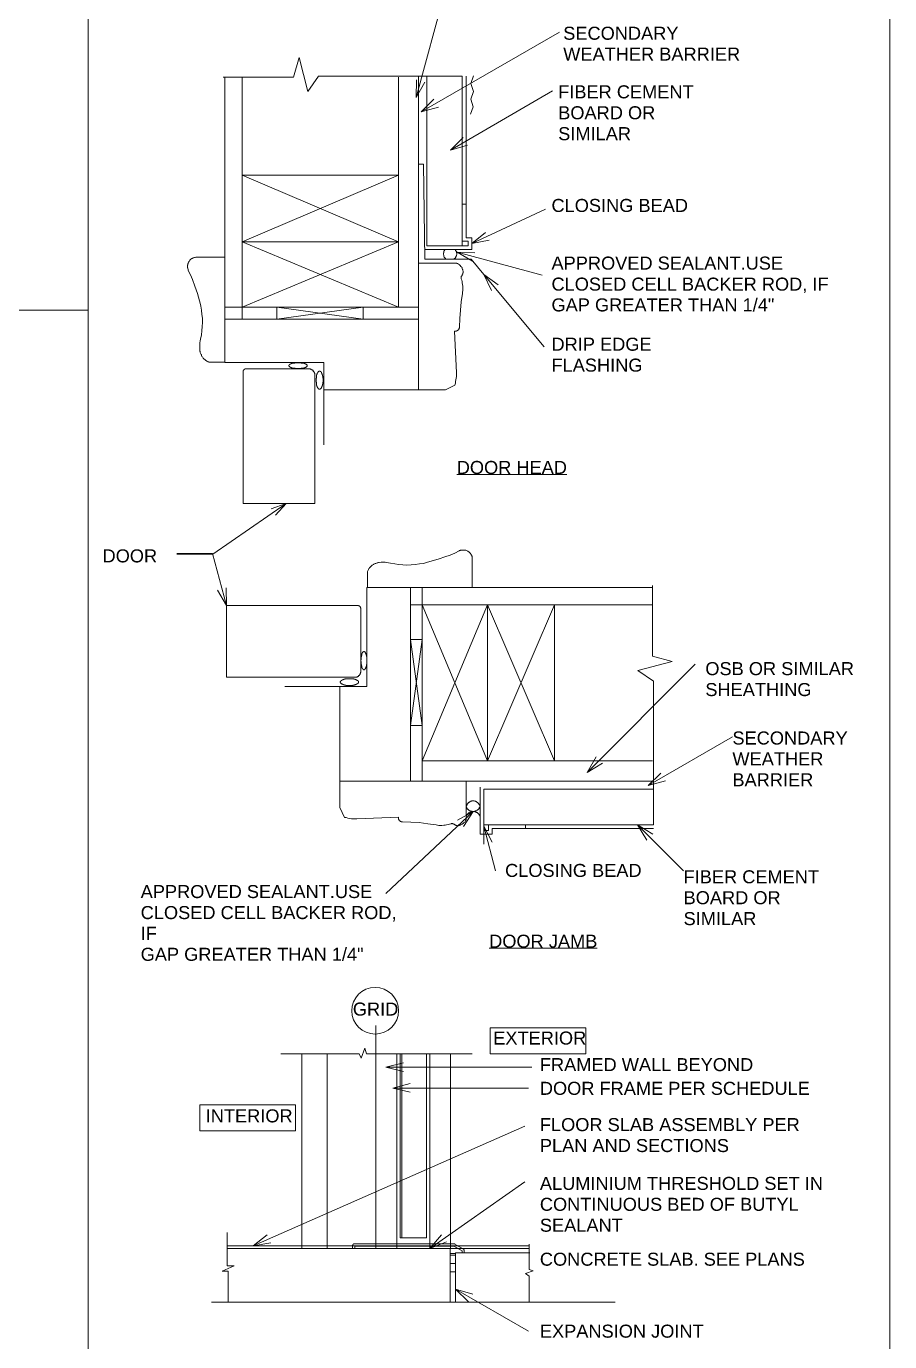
# Model space of a CAD drawing. Header units: inches. Extents: x 0 to 32.7, y -0.1 to 22.9.
# Drawn here: x 27.49 to 32.67, y 5.63 to 13.52 of the extents above; entities that cross this region are included whole.
import ezdxf

# ---------------------------------------------------------------- set-up
doc = ezdxf.new("R2010")
doc.units = ezdxf.units.IN
doc.header["$MEASUREMENT"] = 0
doc.layers.add('PDF_Geometry', color=7, linetype='Continuous', true_color=0x5d5d5d)
doc.layers.add('PDF_Text', color=7, linetype='Continuous')
doc.styles.add('PDF Arial', font='arial.ttf')

msp = doc.modelspace()

# ---------------------------------------------------------------- linework, layer by layer
at = {"layer": 'PDF_Geometry', "color": 7, "lineweight": 18}
msp.add_lwpolyline([(0.1854, 0.1336), (0.1854, 22.8836), (32.6721, 22.8836), (32.6721, 0.1336)], close=True, dxfattribs=at)
at = {"layer": 'PDF_Geometry', "color": 251, "lineweight": 18, "true_color": 0x4b4b4b}
for points in [[(32.5938, 5.2569), (27.8654, 5.2569), (27.8654, 14.5103), (32.4688, 14.5103)], [(0.3521, 11.8203), (27.8654, 11.8203)]]:
    msp.add_lwpolyline(points, dxfattribs=at)
at = {"layer": 'PDF_Geometry', "color": 250, "lineweight": 9, "true_color": 0x333333}
for points in [[(30.0054, 13.7386), (29.8321, 13.0953), (29.8338, 13.2019)], [(29.8321, 13.0953), (29.8838, 13.1886)], [(30.6504, 13.1353), (30.0371, 12.7803), (30.1138, 12.8553)], [(30.0371, 12.7803), (30.1404, 12.8103)], [(30.6088, 12.4269), (30.1654, 12.2203), (30.2488, 12.2869)], [(30.1654, 12.2203), (30.2704, 12.2403)], [(30.5888, 12.0303), (30.0771, 12.1686), (30.1838, 12.1653)], [(30.0771, 12.1686), (30.1704, 12.1153)], [(30.6004, 11.6003), (30.2371, 12.0353), (30.3238, 11.9719)], [(30.2371, 12.0353), (30.2838, 11.9386)], [(28.3971, 10.3603), (28.6104, 10.3603), (28.6938, 10.0486), (28.6404, 10.1419)], [(28.6938, 10.0486), (28.6921, 10.1553)], [(31.5054, 9.6969), (30.8571, 9.0486), (30.9121, 9.1419)], [(30.8571, 9.0486), (30.9488, 9.1036)], [(30.3088, 8.4569), (30.2371, 8.7253), (30.2888, 8.6303)], [(30.2371, 8.7253), (30.2388, 8.6169)], [(30.5254, 7.2803), (29.6504, 7.2803), (29.7554, 7.3069)], [(29.6504, 7.2803), (29.7554, 7.2553)], [(30.5054, 7.1553), (29.6921, 7.1553), (29.7971, 7.1819)], [(29.6921, 7.1553), (29.7971, 7.1303)], [(30.4838, 6.9269), (28.8538, 6.2086), (28.9388, 6.2753)], [(30.4838, 6.5936), (29.9138, 6.1936), (29.9838, 6.2753)], [(28.8538, 6.2086), (28.9604, 6.2269)], [(29.9138, 6.1936), (30.0138, 6.2319)], [(30.5054, 5.6969), (30.0688, 5.9486), (30.1721, 5.9186)], [(30.0688, 5.9486), (30.1454, 5.8736)]]:
    msp.add_lwpolyline(points, dxfattribs=at)
at = {"layer": 'PDF_Geometry', "color": 7, "lineweight": 18}
for points in [[(30.6921, 13.4886), (29.8621, 13.0103), (29.9388, 13.0853)], [(29.8621, 13.0103), (29.9654, 13.0386)], [(28.3971, 10.3569), (28.6121, 10.3569), (29.0521, 10.6619), (28.9888, 10.5903)], [(29.0521, 10.6619), (28.9621, 10.6286)], [(31.7288, 9.2619), (31.2238, 8.9703), (31.3004, 9.0436)], [(31.2238, 8.9703), (31.3271, 8.9986)], [(29.6504, 8.3219), (30.1738, 8.8136), (30.1154, 8.7236)], [(30.1738, 8.8136), (30.0804, 8.7619)], [(31.4354, 8.4569), (31.1604, 8.7336), (31.2521, 8.6786)], [(31.1604, 8.7336), (31.2154, 8.6419)]]:
    msp.add_lwpolyline(points, dxfattribs=at)
at = {"layer": 'PDF_Geometry', "color": 250, "lineweight": 18, "true_color": 0x383838}
for points in [[(28.6738, 13.2186), (29.0971, 13.2186), (29.1304, 13.3353), (29.1821, 13.1319), (29.2471, 13.2236), (30.1088, 13.2236), (30.1088, 12.2069), (29.8954, 12.2069), (29.8954, 13.2236)], [(28.6854, 13.2186), (28.6854, 11.5069), (29.2788, 11.5069), (29.2788, 11.0136)], [(28.7888, 13.2186), (28.7888, 11.7669)], [(29.7254, 13.2186), (29.7254, 11.8386), (28.7888, 12.2303), (29.7254, 12.2303), (28.7888, 11.8386)], [(29.8471, 13.2236), (29.8471, 11.5519), (29.8471, 11.3436)], [(29.8954, 12.2069), (30.1438, 12.2069), (30.1438, 12.2336), (30.1088, 12.2336), (30.1088, 12.4569), (30.1321, 12.4569), (30.1321, 13.2236)], [(30.1588, 12.9953), (30.1738, 13.0403), (30.1604, 13.0869), (30.1754, 13.1319), (30.1604, 13.1803), (30.1754, 13.2253)], [(29.7254, 12.2303), (28.7888, 12.6303), (29.7254, 12.6303), (28.7888, 12.2303)], [(29.8471, 12.6953), (29.8771, 12.6953), (29.8838, 12.1269), (30.1621, 12.1269), (30.2371, 12.0353)], [(29.8821, 12.1836), (30.1654, 12.1836), (30.1654, 12.2553), (30.1321, 12.2553), (30.1321, 12.4569)], [(30.0054, 12.1836), (30.0038, 12.1819), (30.0021, 12.1803), (30.0021, 12.1786), (30.0004, 12.1769), (29.9988, 12.1753), (29.9988, 12.1736), (29.9988, 12.1719), (29.9971, 12.1703), (29.9971, 12.1669), (29.9971, 12.1653), (29.9954, 12.1636), (29.9954, 12.1619), (29.9954, 12.1586), (29.9954, 12.1569), (29.9954, 12.1553), (29.9954, 12.1536), (29.9971, 12.1503), (29.9971, 12.1486), (29.9971, 12.1469), (29.9988, 12.1453), (29.9988, 12.1436), (29.9988, 12.1419), (30.0004, 12.1386), (30.0021, 12.1369), (30.0021, 12.1353), (30.0038, 12.1336), (30.0054, 12.1319), (30.0071, 12.1303), (30.0088, 12.1303), (30.0088, 12.1286), (30.0104, 12.1269)], [(30.0604, 12.1269), (30.0604, 12.1286), (30.0621, 12.1303), (30.0638, 12.1303), (30.0654, 12.1319), (30.0671, 12.1336), (30.0688, 12.1353), (30.0688, 12.1369), (30.0704, 12.1386), (30.0704, 12.1419), (30.0721, 12.1436), (30.0721, 12.1453), (30.0738, 12.1469), (30.0738, 12.1486), (30.0738, 12.1503), (30.0754, 12.1536), (30.0754, 12.1553), (30.0754, 12.1569), (30.0754, 12.1586), (30.0754, 12.1619), (30.0754, 12.1636), (30.0738, 12.1653), (30.0738, 12.1669), (30.0738, 12.1686), (30.0738, 12.1719), (30.0721, 12.1736), (30.0721, 12.1753), (30.0704, 12.1769), (30.0688, 12.1786), (30.0688, 12.1803), (30.0671, 12.1819), (30.0654, 12.1836)], [(28.6854, 12.1386), (28.5154, 12.1386), (28.5121, 12.1386), (28.5104, 12.1386), (28.5071, 12.1369), (28.5038, 12.1369), (28.5021, 12.1369), (28.4988, 12.1353), (28.4954, 12.1353), (28.4938, 12.1336), (28.4904, 12.1319), (28.4888, 12.1303), (28.4854, 12.1303), (28.4838, 12.1286), (28.4804, 12.1269), (28.4788, 12.1236), (28.4771, 12.1219), (28.4754, 12.1203), (28.4738, 12.1186), (28.4721, 12.1153), (28.4704, 12.1136), (28.4688, 12.1103), (28.4671, 12.1086), (28.4654, 12.1053), (28.4638, 12.1036), (28.4638, 12.1003), (28.4621, 12.0986), (28.4621, 12.0953), (28.4621, 12.0919), (28.4604, 12.0903), (28.4604, 12.0869), (28.4604, 12.0836), (28.4604, 12.0803), (28.4604, 12.0786), (28.4604, 12.0753), (28.4621, 12.0719), (28.4621, 12.0703), (28.4638, 12.0669), (28.4638, 12.0636), (28.4654, 12.0619), (28.4654, 12.0586), (28.4788, 12.0319), (28.4904, 12.0053), (28.5054, 11.9636), (28.5204, 11.9203), (28.5321, 11.8769), (28.5354, 11.8703), (28.5404, 11.8453), (28.5454, 11.8203), (28.5471, 11.7953), (28.5504, 11.7719), (28.5504, 11.7469), (28.5488, 11.7219), (28.5471, 11.6969), (28.5438, 11.6719), (28.5388, 11.6469), (28.5371, 11.6369), (28.5354, 11.6253), (28.5354, 11.6136), (28.5354, 11.6019), (28.5354, 11.5919), (28.5354, 11.5803), (28.5354, 11.5753), (28.5371, 11.5719), (28.5371, 11.5669), (28.5388, 11.5636), (28.5404, 11.5586), (28.5421, 11.5553), (28.5438, 11.5519), (28.5454, 11.5469), (28.5471, 11.5436), (28.5504, 11.5403), (28.5521, 11.5369), (28.5554, 11.5336), (28.5571, 11.5303), (28.5604, 11.5269), (28.5638, 11.5253), (28.5671, 11.5219), (28.5704, 11.5186), (28.5738, 11.5169), (28.5771, 11.5153), (28.5821, 11.5119), (28.5854, 11.5103), (28.5888, 11.5086), (28.6854, 11.5086)], [(29.8471, 12.1019), (30.0738, 12.1019), (30.0754, 12.1019), (30.0754, 12.1003), (30.0771, 12.1003), (30.0788, 12.1003), (30.0804, 12.1003), (30.0821, 12.1003), (30.0821, 12.0986), (30.0838, 12.0986), (30.0871, 12.0969), (30.0888, 12.0936), (30.0921, 12.0919), (30.0938, 12.0903), (30.0971, 12.0869), (30.0988, 12.0853), (30.1004, 12.0819), (30.1038, 12.0803), (30.1054, 12.0769), (30.1071, 12.0736), (30.1088, 12.0703), (30.1088, 12.0686), (30.1104, 12.0653), (30.1121, 12.0619), (30.1121, 12.0603), (30.1121, 12.0586), (30.1138, 12.0553), (30.1138, 12.0536), (30.1138, 12.0519), (30.1138, 12.0503), (30.1138, 12.0486), (30.1138, 12.0469), (30.1138, 12.0453), (30.1121, 12.0436), (30.1121, 12.0403), (30.1121, 12.0386), (30.1104, 12.0369), (30.1104, 12.0353), (30.1088, 12.0336), (30.1088, 12.0319), (30.1071, 12.0303), (30.1071, 12.0286), (30.1054, 12.0269), (30.1038, 12.0253), (30.1038, 12.0236), (30.1021, 12.0219), (30.1021, 12.0203), (30.1021, 12.0186), (30.1021, 12.0169), (30.1021, 12.0153), (30.1021, 12.0136), (30.1021, 12.0119), (30.1021, 12.0103), (30.1021, 12.0086), (30.1054, 12.0003), (30.1071, 11.9919), (30.1088, 11.9836), (30.1104, 11.9736), (30.1121, 11.9653), (30.1121, 11.9569), (30.1121, 11.9469), (30.1121, 11.9386), (30.1104, 11.9286), (30.1104, 11.9203), (30.1021, 11.8703), (30.0971, 11.8203), (30.0938, 11.7703), (30.0921, 11.7186), (30.0921, 11.7169), (30.0921, 11.7153), (30.0904, 11.7136), (30.0904, 11.7119), (30.0904, 11.7103), (30.0888, 11.7086), (30.0888, 11.7069), (30.0871, 11.7053), (30.0871, 11.7036), (30.0854, 11.7036), (30.0854, 11.7019), (30.0838, 11.7019), (30.0838, 11.7003), (30.0821, 11.7003), (30.0804, 11.6986), (30.0788, 11.6986), (30.0771, 11.6969), (30.0754, 11.6969), (30.0738, 11.6969), (30.0738, 11.6953), (30.0721, 11.6953), (30.0704, 11.6953), (30.0688, 11.6953), (30.0671, 11.6953), (30.0654, 11.6953), (30.0638, 11.6953), (30.0621, 11.6953), (30.0738, 11.4453), (30.0738, 11.4336), (30.0738, 11.4236), (30.0721, 11.4136), (30.0704, 11.4019), (30.0688, 11.3919), (30.0671, 11.3819), (30.0638, 11.3703), (30.0071, 11.3436), (29.2788, 11.3436)], [(28.6854, 11.8386), (29.8471, 11.8386)], [(28.6854, 11.7669), (29.8471, 11.7669)], [(30.1688, 10.1569), (30.1688, 10.3269), (30.1688, 10.3303), (30.1688, 10.3319), (30.1688, 10.3353), (30.1688, 10.3386), (30.1671, 10.3403), (30.1671, 10.3436), (30.1654, 10.3453), (30.1654, 10.3486), (30.1638, 10.3503), (30.1621, 10.3536), (30.1621, 10.3553), (30.1604, 10.3569), (30.1588, 10.3603), (30.1571, 10.3619), (30.1554, 10.3636), (30.1521, 10.3669), (30.1504, 10.3686), (30.1488, 10.3703), (30.1471, 10.3719), (30.1438, 10.3736), (30.1421, 10.3753), (30.1388, 10.3769), (30.1371, 10.3769), (30.1338, 10.3786), (30.1304, 10.3803), (30.1288, 10.3803), (30.1254, 10.3803), (30.1238, 10.3819), (30.1204, 10.3819), (30.1171, 10.3819), (30.1138, 10.3819), (30.1121, 10.3819), (30.1088, 10.3819), (30.1054, 10.3819), (30.1038, 10.3819), (30.1004, 10.3803), (30.0971, 10.3803), (30.0954, 10.3786), (30.0921, 10.3786), (30.0904, 10.3769), (30.0638, 10.3636), (30.0354, 10.3519), (30.0038, 10.3403), (29.9704, 10.3286), (29.9354, 10.3186), (29.9004, 10.3086), (29.8754, 10.3019), (29.8521, 10.2986), (29.8271, 10.2953), (29.8021, 10.2936), (29.7771, 10.2919), (29.7521, 10.2936), (29.7271, 10.2953), (29.7038, 10.2986), (29.6788, 10.3036), (29.6671, 10.3053), (29.6554, 10.3069), (29.6454, 10.3086), (29.6338, 10.3086), (29.6221, 10.3086), (29.6104, 10.3069), (29.6071, 10.3069), (29.6021, 10.3053), (29.5988, 10.3053), (29.5938, 10.3036), (29.5904, 10.3019), (29.5871, 10.3019), (29.5821, 10.2986), (29.5788, 10.2969), (29.5754, 10.2953), (29.5721, 10.2936), (29.5688, 10.2903), (29.5654, 10.2886), (29.5621, 10.2853), (29.5588, 10.2819), (29.5554, 10.2786), (29.5521, 10.2753), (29.5504, 10.2719), (29.5471, 10.2686), (29.5454, 10.2653), (29.5438, 10.2619), (29.5421, 10.2569), (29.5404, 10.2536), (29.5404, 10.1569)], [(31.2504, 10.1569), (29.5371, 10.1569), (29.5371, 9.5636), (29.0454, 9.5636)], [(29.7988, 10.1569), (29.7988, 8.9953)], [(29.8688, 10.1569), (29.8688, 8.9953)], [(31.2504, 10.1686), (31.2504, 9.7453), (31.3671, 9.7136), (31.1621, 9.6603), (31.2554, 9.5953), (31.2554, 8.7336), (30.2371, 8.7336), (30.2371, 8.9469), (31.2554, 8.9469)], [(31.2504, 10.0536), (29.7988, 10.0536)], [(31.2504, 9.1169), (29.8688, 9.1169), (30.2604, 10.0536), (30.2604, 9.1169), (29.8688, 10.0536)], [(30.2604, 9.1169), (30.6621, 10.0536), (30.6621, 9.1169), (30.2604, 10.0536)], [(30.1321, 8.9953), (30.1321, 8.7686), (30.1321, 8.7669), (30.1321, 8.7653), (30.1321, 8.7636), (30.1304, 8.7636), (30.1304, 8.7619), (30.1304, 8.7603), (30.1288, 8.7586), (30.1271, 8.7569), (30.1254, 8.7536), (30.1238, 8.7503), (30.1204, 8.7486), (30.1188, 8.7469), (30.1154, 8.7436), (30.1138, 8.7419), (30.1104, 8.7403), (30.1071, 8.7386), (30.1054, 8.7369), (30.1021, 8.7353), (30.0988, 8.7336), (30.0954, 8.7319), (30.0921, 8.7303), (30.0904, 8.7303), (30.0888, 8.7303), (30.0871, 8.7303), (30.0854, 8.7303), (30.0838, 8.7286), (30.0821, 8.7286), (30.0788, 8.7286), (30.0771, 8.7303), (30.0754, 8.7303), (30.0738, 8.7303), (30.0721, 8.7303), (30.0704, 8.7319), (30.0688, 8.7319), (30.0671, 8.7319), (30.0654, 8.7336), (30.0638, 8.7336), (30.0621, 8.7353), (30.0604, 8.7369), (30.0588, 8.7369), (30.0571, 8.7386), (30.0554, 8.7386), (30.0554, 8.7403), (30.0538, 8.7403), (30.0521, 8.7403), (30.0504, 8.7419), (30.0488, 8.7419), (30.0471, 8.7419), (30.0454, 8.7419), (30.0438, 8.7419), (30.0421, 8.7403), (30.0404, 8.7403), (30.0321, 8.7369), (30.0238, 8.7353), (30.0138, 8.7336), (30.0054, 8.7319), (29.9971, 8.7319), (29.9871, 8.7303), (29.9788, 8.7303), (29.9688, 8.7303), (29.9604, 8.7319), (29.9521, 8.7336), (29.9021, 8.7403), (29.8504, 8.7469), (29.8004, 8.7503), (29.7504, 8.7519), (29.7488, 8.7519), (29.7471, 8.7519), (29.7454, 8.7519), (29.7438, 8.7519), (29.7421, 8.7519), (29.7421, 8.7536), (29.7404, 8.7536), (29.7388, 8.7536), (29.7371, 8.7553), (29.7354, 8.7553), (29.7354, 8.7569), (29.7338, 8.7569), (29.7338, 8.7586), (29.7321, 8.7586), (29.7321, 8.7603), (29.7304, 8.7603), (29.7304, 8.7619), (29.7288, 8.7636), (29.7288, 8.7653), (29.7271, 8.7669), (29.7271, 8.7686), (29.7271, 8.7703), (29.7271, 8.7719), (29.7271, 8.7736), (29.7254, 8.7753), (29.7271, 8.7769), (29.7271, 8.7786), (29.7271, 8.7803), (29.4754, 8.7703), (29.4654, 8.7703), (29.4538, 8.7703), (29.4438, 8.7703), (29.4338, 8.7719), (29.4221, 8.7736), (29.4121, 8.7769), (29.4021, 8.7786), (29.3738, 8.8369), (29.3738, 9.5636)], [(31.2554, 8.9953), (29.5821, 8.9953), (29.3738, 8.9953)], [(30.2154, 8.9603), (30.2154, 8.6769), (30.2871, 8.6769), (30.2871, 8.7119), (30.4888, 8.7119)], [(30.2371, 8.9469), (30.2371, 8.7003), (30.2654, 8.7003), (30.2654, 8.7336), (30.4888, 8.7336), (30.4888, 8.7119), (31.2554, 8.7119)], [(30.2154, 8.7853), (30.2138, 8.7869), (30.2138, 8.7903), (30.2121, 8.7919), (30.2104, 8.7936), (30.2104, 8.7953), (30.2088, 8.7969), (30.2071, 8.7986), (30.2054, 8.8003), (30.2038, 8.8019), (30.2021, 8.8036), (30.2004, 8.8053), (30.1988, 8.8069), (30.1971, 8.8069), (30.1938, 8.8086), (30.1921, 8.8103), (30.1904, 8.8103), (30.1888, 8.8119), (30.1854, 8.8119), (30.1838, 8.8136), (30.1821, 8.8136), (30.1788, 8.8136), (30.1771, 8.8136), (30.1754, 8.8136), (30.1721, 8.8136), (30.1704, 8.8136), (30.1688, 8.8136), (30.1654, 8.8136), (30.1638, 8.8136), (30.1621, 8.8119), (30.1588, 8.8119), (30.1571, 8.8103), (30.1554, 8.8103), (30.1521, 8.8086), (30.1504, 8.8086), (30.1488, 8.8069), (30.1471, 8.8053), (30.1454, 8.8036), (30.1438, 8.8019), (30.1421, 8.8003), (30.1404, 8.7986), (30.1388, 8.7969), (30.1371, 8.7953), (30.1371, 8.7936), (30.1354, 8.7919), (30.1338, 8.7903), (30.1338, 8.7869), (30.1321, 8.7853)], [(29.0204, 7.3603), (29.4904, 7.3603), (29.5021, 7.3336), (29.5238, 7.3953), (29.5338, 7.3603), (30.1688, 7.3603)], [(29.1471, 6.1936), (29.1471, 7.3603)], [(29.2988, 6.1936), (29.2988, 7.3603)], [(29.7171, 6.1936), (29.7171, 7.3603)], [(29.8938, 7.3603), (29.8938, 6.2569), (29.7354, 6.2569), (29.7354, 7.3603)], [(29.7471, 6.2569), (29.7471, 7.3603)], [(29.9138, 6.1936), (29.9138, 7.3603)], [(30.0388, 6.1936), (30.0388, 7.3603)], [(28.6988, 6.2886), (28.6988, 6.0886), (28.7404, 6.0886), (28.6688, 6.0569), (28.7038, 6.0569), (28.7038, 5.8703)], [(30.5104, 6.1936), (28.6988, 6.1936)], [(29.4504, 6.1936), (29.4504, 6.2103), (29.4504, 6.2119), (29.4504, 6.2136), (29.4521, 6.2136), (29.4521, 6.2153), (29.4521, 6.2169), (29.4538, 6.2169), (29.4538, 6.2186), (29.4554, 6.2186), (29.4571, 6.2203), (29.4588, 6.2203), (29.4604, 6.2203), (30.0588, 6.2203), (30.0604, 6.2203), (30.0621, 6.2203), (30.0638, 6.2203), (30.0638, 6.2186), (30.1154, 6.1886), (30.1171, 6.1886), (30.1171, 6.1869), (30.1188, 6.1869), (30.1188, 6.1853), (30.1204, 6.1836), (30.1204, 6.1819), (30.1204, 6.1803), (30.1204, 6.1669)], [(29.4638, 6.1936), (29.4638, 6.2069), (30.0571, 6.2069), (30.1071, 6.1786), (30.1071, 6.1669)], [(30.0354, 6.1936), (30.0354, 5.8703)], [(30.0688, 6.1636), (30.0354, 6.1636)], [(30.0688, 5.8703), (30.0688, 6.1669), (30.5138, 6.1669)], [(30.5104, 6.2186), (30.5104, 6.0669), (30.5338, 6.0586), (30.4871, 6.0436), (30.5104, 6.0269), (30.5104, 5.8703)], [(30.0688, 6.1519), (30.0354, 6.1519)], [(30.0688, 6.1019), (30.0354, 6.1019)], [(30.0688, 6.0519), (30.0354, 6.0519)], [(28.6038, 5.8703), (31.0254, 5.8703)]]:
    msp.add_lwpolyline(points, dxfattribs=at)
for points in [[(29.5138, 11.7669), (29.5138, 11.8386), (28.9971, 11.7669), (28.9971, 11.8386)], [(29.1888, 11.4686), (29.1904, 11.4686), (29.1921, 11.4686), (29.1938, 11.4686), (29.1954, 11.4686), (29.1971, 11.4686), (29.1988, 11.4669), (29.2004, 11.4669), (29.2021, 11.4653), (29.2038, 11.4653), (29.2054, 11.4636), (29.2071, 11.4636), (29.2088, 11.4619), (29.2104, 11.4603), (29.2121, 11.4603), (29.2138, 11.4586), (29.2154, 11.4569), (29.2154, 11.4553), (29.2171, 11.4536), (29.2188, 11.4519), (29.2188, 11.4503), (29.2204, 11.4503), (29.2204, 11.4469), (29.2221, 11.4453), (29.2221, 11.4436), (29.2221, 11.4419), (29.2238, 11.4403), (29.2238, 11.4386), (29.2238, 11.4369), (29.2238, 11.4353), (29.2238, 11.4336), (29.2238, 10.6619), (28.7938, 10.6619), (28.7938, 11.4503), (28.7938, 11.4519), (28.7938, 11.4536), (28.7954, 11.4553), (28.7954, 11.4569), (28.7954, 11.4586), (28.7971, 11.4586), (28.7971, 11.4603), (28.7971, 11.4619), (28.7988, 11.4619), (28.7988, 11.4636), (28.8004, 11.4636), (28.8004, 11.4653), (28.8021, 11.4653), (28.8021, 11.4669), (28.8038, 11.4669), (28.8054, 11.4669), (28.8054, 11.4686), (28.8071, 11.4686), (28.8088, 11.4686), (28.8104, 11.4686), (28.8121, 11.4686)], [(29.0688, 11.4886), (29.0688, 11.4903), (29.0704, 11.4903), (29.0704, 11.4919), (29.0704, 11.4936), (29.0721, 11.4936), (29.0721, 11.4953), (29.0738, 11.4953), (29.0754, 11.4953), (29.0754, 11.4969), (29.0771, 11.4969), (29.0788, 11.4969), (29.0788, 11.4986), (29.0804, 11.4986), (29.0821, 11.4986), (29.0821, 11.5003), (29.0838, 11.5003), (29.0854, 11.5003), (29.0871, 11.5003), (29.0888, 11.5019), (29.0904, 11.5019), (29.0921, 11.5019), (29.0938, 11.5019), (29.0954, 11.5036), (29.0971, 11.5036), (29.0988, 11.5036), (29.1004, 11.5036), (29.1021, 11.5036), (29.1038, 11.5036), (29.1054, 11.5036), (29.1054, 11.5053), (29.1071, 11.5053), (29.1088, 11.5053), (29.1104, 11.5053), (29.1121, 11.5053), (29.1138, 11.5053), (29.1154, 11.5053), (29.1171, 11.5053), (29.1188, 11.5053), (29.1204, 11.5053), (29.1221, 11.5053), (29.1238, 11.5053), (29.1254, 11.5053), (29.1271, 11.5053), (29.1288, 11.5053), (29.1304, 11.5053), (29.1321, 11.5053), (29.1338, 11.5053), (29.1354, 11.5053), (29.1371, 11.5053), (29.1388, 11.5053), (29.1404, 11.5053), (29.1421, 11.5053), (29.1438, 11.5036), (29.1454, 11.5036), (29.1471, 11.5036), (29.1488, 11.5036), (29.1504, 11.5036), (29.1521, 11.5036), (29.1538, 11.5019), (29.1554, 11.5019), (29.1571, 11.5019), (29.1588, 11.5019), (29.1604, 11.5019), (29.1604, 11.5003), (29.1621, 11.5003), (29.1638, 11.5003), (29.1654, 11.5003), (29.1654, 11.4986), (29.1671, 11.4986), (29.1688, 11.4986), (29.1704, 11.4969), (29.1721, 11.4969), (29.1738, 11.4969), (29.1738, 11.4953), (29.1754, 11.4953), (29.1754, 11.4936), (29.1771, 11.4936), (29.1771, 11.4919), (29.1788, 11.4919), (29.1788, 11.4903), (29.1788, 11.4886), (29.1788, 11.4869), (29.1788, 11.4853), (29.1788, 11.4836), (29.1771, 11.4836), (29.1771, 11.4819), (29.1754, 11.4819), (29.1754, 11.4803), (29.1738, 11.4803), (29.1721, 11.4786), (29.1704, 11.4786), (29.1688, 11.4769), (29.1671, 11.4769), (29.1654, 11.4769), (29.1654, 11.4753), (29.1638, 11.4753), (29.1621, 11.4753), (29.1604, 11.4753), (29.1588, 11.4736), (29.1571, 11.4736), (29.1554, 11.4736), (29.1538, 11.4736), (29.1521, 11.4719), (29.1504, 11.4719), (29.1488, 11.4719), (29.1471, 11.4719), (29.1454, 11.4719), (29.1438, 11.4719), (29.1421, 11.4719), (29.1421, 11.4703), (29.1404, 11.4703), (29.1388, 11.4703), (29.1371, 11.4703), (29.1354, 11.4703), (29.1338, 11.4703), (29.1321, 11.4703), (29.1304, 11.4703), (29.1288, 11.4703), (29.1271, 11.4703), (29.1254, 11.4703), (29.1238, 11.4703), (29.1221, 11.4703), (29.1204, 11.4703), (29.1188, 11.4703), (29.1171, 11.4703), (29.1154, 11.4703), (29.1138, 11.4703), (29.1121, 11.4703), (29.1104, 11.4703), (29.1088, 11.4703), (29.1071, 11.4703), (29.1054, 11.4719), (29.1038, 11.4719), (29.1021, 11.4719), (29.1004, 11.4719), (29.0988, 11.4719), (29.0971, 11.4719), (29.0954, 11.4719), (29.0938, 11.4736), (29.0921, 11.4736), (29.0904, 11.4736), (29.0888, 11.4736), (29.0888, 11.4753), (29.0871, 11.4753), (29.0854, 11.4753), (29.0838, 11.4753), (29.0821, 11.4769), (29.0804, 11.4769), (29.0788, 11.4769), (29.0788, 11.4786), (29.0771, 11.4786), (29.0754, 11.4786), (29.0754, 11.4803), (29.0738, 11.4803), (29.0721, 11.4819), (29.0704, 11.4819), (29.0704, 11.4836), (29.0704, 11.4853), (29.0688, 11.4853), (29.0688, 11.4869)], [(29.2521, 11.3469), (29.2504, 11.3469), (29.2488, 11.3469), (29.2488, 11.3486), (29.2471, 11.3486), (29.2454, 11.3503), (29.2438, 11.3519), (29.2438, 11.3536), (29.2421, 11.3536), (29.2421, 11.3553), (29.2404, 11.3569), (29.2404, 11.3586), (29.2388, 11.3603), (29.2388, 11.3619), (29.2388, 11.3636), (29.2371, 11.3636), (29.2371, 11.3653), (29.2371, 11.3669), (29.2371, 11.3686), (29.2354, 11.3686), (29.2354, 11.3703), (29.2354, 11.3719), (29.2354, 11.3736), (29.2354, 11.3753), (29.2354, 11.3769), (29.2338, 11.3769), (29.2338, 11.3786), (29.2338, 11.3803), (29.2338, 11.3819), (29.2338, 11.3836), (29.2338, 11.3853), (29.2338, 11.3869), (29.2338, 11.3886), (29.2321, 11.3886), (29.2321, 11.3903), (29.2321, 11.3919), (29.2321, 11.3936), (29.2321, 11.3953), (29.2321, 11.3969), (29.2321, 11.3986), (29.2321, 11.4003), (29.2321, 11.4019), (29.2321, 11.4036), (29.2321, 11.4053), (29.2321, 11.4069), (29.2321, 11.4086), (29.2321, 11.4103), (29.2321, 11.4119), (29.2338, 11.4136), (29.2338, 11.4153), (29.2338, 11.4169), (29.2338, 11.4186), (29.2338, 11.4203), (29.2338, 11.4219), (29.2338, 11.4236), (29.2338, 11.4253), (29.2354, 11.4253), (29.2354, 11.4269), (29.2354, 11.4286), (29.2354, 11.4303), (29.2354, 11.4319), (29.2371, 11.4336), (29.2371, 11.4353), (29.2371, 11.4369), (29.2388, 11.4386), (29.2388, 11.4403), (29.2388, 11.4419), (29.2404, 11.4436), (29.2404, 11.4453), (29.2421, 11.4453), (29.2421, 11.4469), (29.2421, 11.4486), (29.2438, 11.4486), (29.2438, 11.4503), (29.2454, 11.4503), (29.2454, 11.4519), (29.2471, 11.4519), (29.2471, 11.4536), (29.2488, 11.4536), (29.2488, 11.4553), (29.2504, 11.4553), (29.2521, 11.4553), (29.2538, 11.4553), (29.2554, 11.4553), (29.2571, 11.4553), (29.2571, 11.4536), (29.2588, 11.4536), (29.2588, 11.4519), (29.2604, 11.4519), (29.2604, 11.4503), (29.2621, 11.4503), (29.2621, 11.4486), (29.2638, 11.4486), (29.2638, 11.4469), (29.2638, 11.4453), (29.2654, 11.4453), (29.2654, 11.4436), (29.2671, 11.4419), (29.2671, 11.4403), (29.2671, 11.4386), (29.2688, 11.4369), (29.2688, 11.4353), (29.2688, 11.4336), (29.2704, 11.4319), (29.2704, 11.4303), (29.2704, 11.4286), (29.2704, 11.4269), (29.2704, 11.4253), (29.2721, 11.4253), (29.2721, 11.4236), (29.2721, 11.4219), (29.2721, 11.4203), (29.2721, 11.4186), (29.2721, 11.4169), (29.2721, 11.4153), (29.2721, 11.4136), (29.2738, 11.4119), (29.2738, 11.4103), (29.2738, 11.4086), (29.2738, 11.4069), (29.2738, 11.4053), (29.2738, 11.4036), (29.2738, 11.4019), (29.2738, 11.4003), (29.2738, 11.3986), (29.2738, 11.3969), (29.2738, 11.3953), (29.2738, 11.3936), (29.2738, 11.3919), (29.2738, 11.3903), (29.2738, 11.3886), (29.2721, 11.3886), (29.2721, 11.3869), (29.2721, 11.3853), (29.2721, 11.3836), (29.2721, 11.3819), (29.2721, 11.3803), (29.2721, 11.3786), (29.2721, 11.3769), (29.2704, 11.3769), (29.2704, 11.3753), (29.2704, 11.3736), (29.2704, 11.3719), (29.2704, 11.3703), (29.2704, 11.3686), (29.2688, 11.3686), (29.2688, 11.3669), (29.2688, 11.3653), (29.2688, 11.3636), (29.2671, 11.3636), (29.2671, 11.3619), (29.2671, 11.3603), (29.2654, 11.3586), (29.2654, 11.3569), (29.2638, 11.3553), (29.2638, 11.3536), (29.2621, 11.3536), (29.2621, 11.3519), (29.2604, 11.3519), (29.2604, 11.3503), (29.2588, 11.3486), (29.2571, 11.3486), (29.2571, 11.3469), (29.2554, 11.3469), (29.2538, 11.3469)], [(29.5004, 9.6553), (29.5004, 9.6536), (29.5004, 9.6519), (29.5004, 9.6486), (29.4988, 9.6469), (29.4988, 9.6453), (29.4988, 9.6436), (29.4971, 9.6419), (29.4971, 9.6403), (29.4971, 9.6386), (29.4954, 9.6369), (29.4938, 9.6353), (29.4938, 9.6336), (29.4921, 9.6336), (29.4921, 9.6319), (29.4904, 9.6303), (29.4888, 9.6286), (29.4871, 9.6269), (29.4854, 9.6269), (29.4854, 9.6253), (29.4838, 9.6236), (29.4821, 9.6236), (29.4804, 9.6219), (29.4788, 9.6219), (29.4771, 9.6203), (29.4754, 9.6203), (29.4738, 9.6203), (29.4721, 9.6203), (29.4688, 9.6186), (29.4671, 9.6186), (29.4654, 9.6186), (29.4638, 9.6186), (28.6938, 9.6186), (28.6938, 10.0486), (29.4821, 10.0486), (29.4838, 10.0486), (29.4854, 10.0486), (29.4871, 10.0486), (29.4871, 10.0469), (29.4888, 10.0469), (29.4904, 10.0469), (29.4921, 10.0453), (29.4938, 10.0453), (29.4938, 10.0436), (29.4954, 10.0436), (29.4954, 10.0419), (29.4971, 10.0419), (29.4971, 10.0403), (29.4988, 10.0386), (29.4988, 10.0369), (29.4988, 10.0353), (29.5004, 10.0336), (29.5004, 10.0319), (29.5004, 10.0303)], [(29.7988, 9.3286), (29.8688, 9.3286), (29.7988, 9.8453), (29.8688, 9.8453)], [(29.5188, 9.7736), (29.5204, 9.7736), (29.5221, 9.7736), (29.5221, 9.7719), (29.5238, 9.7719), (29.5254, 9.7719), (29.5254, 9.7703), (29.5254, 9.7686), (29.5271, 9.7686), (29.5271, 9.7669), (29.5288, 9.7653), (29.5288, 9.7636), (29.5304, 9.7619), (29.5304, 9.7603), (29.5304, 9.7586), (29.5321, 9.7569), (29.5321, 9.7553), (29.5321, 9.7536), (29.5321, 9.7519), (29.5338, 9.7519), (29.5338, 9.7503), (29.5338, 9.7486), (29.5338, 9.7469), (29.5338, 9.7453), (29.5338, 9.7436), (29.5354, 9.7436), (29.5354, 9.7419), (29.5354, 9.7403), (29.5354, 9.7386), (29.5354, 9.7369), (29.5354, 9.7353), (29.5354, 9.7336), (29.5354, 9.7319), (29.5354, 9.7303), (29.5354, 9.7286), (29.5371, 9.7269), (29.5371, 9.7253), (29.5371, 9.7236), (29.5371, 9.7219), (29.5371, 9.7203), (29.5371, 9.7186), (29.5371, 9.7169), (29.5371, 9.7153), (29.5371, 9.7136), (29.5371, 9.7119), (29.5371, 9.7103), (29.5354, 9.7086), (29.5354, 9.7069), (29.5354, 9.7053), (29.5354, 9.7036), (29.5354, 9.7019), (29.5354, 9.7003), (29.5354, 9.6986), (29.5354, 9.6969), (29.5354, 9.6953), (29.5338, 9.6936), (29.5338, 9.6919), (29.5338, 9.6903), (29.5338, 9.6886), (29.5338, 9.6869), (29.5338, 9.6853), (29.5321, 9.6853), (29.5321, 9.6836), (29.5321, 9.6819), (29.5321, 9.6803), (29.5304, 9.6786), (29.5304, 9.6769), (29.5304, 9.6753), (29.5288, 9.6736), (29.5288, 9.6719), (29.5271, 9.6703), (29.5271, 9.6686), (29.5254, 9.6686), (29.5254, 9.6669), (29.5238, 9.6669), (29.5238, 9.6653), (29.5221, 9.6653), (29.5221, 9.6636), (29.5204, 9.6636), (29.5188, 9.6636), (29.5171, 9.6636), (29.5154, 9.6636), (29.5154, 9.6653), (29.5138, 9.6653), (29.5138, 9.6669), (29.5121, 9.6669), (29.5121, 9.6686), (29.5104, 9.6686), (29.5104, 9.6703), (29.5104, 9.6719), (29.5088, 9.6719), (29.5088, 9.6736), (29.5088, 9.6753), (29.5071, 9.6753), (29.5071, 9.6769), (29.5071, 9.6786), (29.5054, 9.6803), (29.5054, 9.6819), (29.5054, 9.6836), (29.5054, 9.6853), (29.5038, 9.6869), (29.5038, 9.6886), (29.5038, 9.6903), (29.5038, 9.6919), (29.5038, 9.6936), (29.5038, 9.6953), (29.5021, 9.6953), (29.5021, 9.6969), (29.5021, 9.6986), (29.5021, 9.7003), (29.5021, 9.7019), (29.5021, 9.7036), (29.5021, 9.7053), (29.5021, 9.7069), (29.5021, 9.7086), (29.5021, 9.7103), (29.5021, 9.7119), (29.5021, 9.7136), (29.5004, 9.7136), (29.5004, 9.7153), (29.5004, 9.7169), (29.5004, 9.7186), (29.5004, 9.7203), (29.5004, 9.7219), (29.5004, 9.7236), (29.5021, 9.7236), (29.5021, 9.7253), (29.5021, 9.7269), (29.5021, 9.7286), (29.5021, 9.7303), (29.5021, 9.7319), (29.5021, 9.7336), (29.5021, 9.7353), (29.5021, 9.7369), (29.5021, 9.7386), (29.5021, 9.7403), (29.5021, 9.7419), (29.5038, 9.7436), (29.5038, 9.7453), (29.5038, 9.7469), (29.5038, 9.7486), (29.5038, 9.7503), (29.5054, 9.7519), (29.5054, 9.7536), (29.5054, 9.7553), (29.5054, 9.7569), (29.5071, 9.7586), (29.5071, 9.7603), (29.5071, 9.7619), (29.5088, 9.7619), (29.5088, 9.7636), (29.5088, 9.7653), (29.5104, 9.7653), (29.5104, 9.7669), (29.5104, 9.7686), (29.5121, 9.7686), (29.5121, 9.7703), (29.5138, 9.7719), (29.5154, 9.7719), (29.5154, 9.7736), (29.5171, 9.7736)], [(29.3771, 9.5903), (29.3771, 9.5919), (29.3788, 9.5936), (29.3788, 9.5953), (29.3804, 9.5953), (29.3804, 9.5969), (29.3821, 9.5969), (29.3821, 9.5986), (29.3838, 9.5986), (29.3838, 9.6003), (29.3854, 9.6003), (29.3871, 9.6019), (29.3888, 9.6019), (29.3888, 9.6036), (29.3904, 9.6036), (29.3921, 9.6036), (29.3938, 9.6036), (29.3938, 9.6053), (29.3954, 9.6053), (29.3971, 9.6053), (29.3988, 9.6053), (29.3988, 9.6069), (29.4004, 9.6069), (29.4021, 9.6069), (29.4038, 9.6069), (29.4054, 9.6086), (29.4071, 9.6086), (29.4088, 9.6086), (29.4104, 9.6086), (29.4121, 9.6086), (29.4138, 9.6086), (29.4154, 9.6103), (29.4171, 9.6103), (29.4188, 9.6103), (29.4204, 9.6103), (29.4221, 9.6103), (29.4238, 9.6103), (29.4254, 9.6103), (29.4271, 9.6103), (29.4288, 9.6103), (29.4304, 9.6103), (29.4321, 9.6103), (29.4338, 9.6103), (29.4354, 9.6103), (29.4371, 9.6103), (29.4388, 9.6103), (29.4404, 9.6103), (29.4421, 9.6103), (29.4438, 9.6103), (29.4454, 9.6103), (29.4471, 9.6103), (29.4488, 9.6103), (29.4504, 9.6086), (29.4521, 9.6086), (29.4538, 9.6086), (29.4554, 9.6086), (29.4571, 9.6086), (29.4588, 9.6086), (29.4588, 9.6069), (29.4604, 9.6069), (29.4621, 9.6069), (29.4638, 9.6069), (29.4654, 9.6069), (29.4654, 9.6053), (29.4671, 9.6053), (29.4688, 9.6053), (29.4704, 9.6053), (29.4704, 9.6036), (29.4721, 9.6036), (29.4738, 9.6036), (29.4754, 9.6019), (29.4771, 9.6019), (29.4771, 9.6003), (29.4788, 9.6003), (29.4804, 9.6003), (29.4804, 9.5986), (29.4821, 9.5986), (29.4821, 9.5969), (29.4838, 9.5969), (29.4838, 9.5953), (29.4854, 9.5953), (29.4854, 9.5936), (29.4854, 9.5919), (29.4854, 9.5903), (29.4871, 9.5903), (29.4854, 9.5886), (29.4854, 9.5869), (29.4854, 9.5853), (29.4838, 9.5853), (29.4838, 9.5836), (29.4821, 9.5819), (29.4804, 9.5819), (29.4804, 9.5803), (29.4788, 9.5803), (29.4788, 9.5786), (29.4771, 9.5786), (29.4754, 9.5786), (29.4754, 9.5769), (29.4738, 9.5769), (29.4721, 9.5769), (29.4721, 9.5753), (29.4704, 9.5753), (29.4688, 9.5753), (29.4671, 9.5736), (29.4654, 9.5736), (29.4638, 9.5736), (29.4621, 9.5736), (29.4604, 9.5719), (29.4588, 9.5719), (29.4571, 9.5719), (29.4554, 9.5719), (29.4538, 9.5719), (29.4521, 9.5703), (29.4504, 9.5703), (29.4488, 9.5703), (29.4471, 9.5703), (29.4454, 9.5703), (29.4438, 9.5703), (29.4421, 9.5703), (29.4404, 9.5703), (29.4388, 9.5703), (29.4371, 9.5703), (29.4354, 9.5703), (29.4338, 9.5703), (29.4321, 9.5703), (29.4304, 9.5703), (29.4288, 9.5703), (29.4271, 9.5703), (29.4254, 9.5703), (29.4238, 9.5703), (29.4221, 9.5703), (29.4204, 9.5703), (29.4188, 9.5703), (29.4171, 9.5703), (29.4154, 9.5703), (29.4138, 9.5703), (29.4121, 9.5703), (29.4104, 9.5703), (29.4104, 9.5719), (29.4088, 9.5719), (29.4071, 9.5719), (29.4054, 9.5719), (29.4038, 9.5719), (29.4021, 9.5719), (29.4021, 9.5736), (29.4004, 9.5736), (29.3988, 9.5736), (29.3971, 9.5736), (29.3954, 9.5753), (29.3938, 9.5753), (29.3921, 9.5753), (29.3921, 9.5769), (29.3904, 9.5769), (29.3888, 9.5769), (29.3871, 9.5786), (29.3854, 9.5786), (29.3854, 9.5803), (29.3838, 9.5803), (29.3821, 9.5819), (29.3804, 9.5819), (29.3804, 9.5836), (29.3788, 9.5853), (29.3788, 9.5869), (29.3771, 9.5869), (29.3771, 9.5886)], [(30.1321, 8.8419), (30.1338, 8.8403), (30.1338, 8.8386), (30.1354, 8.8369), (30.1371, 8.8336), (30.1371, 8.8319), (30.1388, 8.8303), (30.1404, 8.8286), (30.1421, 8.8269), (30.1438, 8.8253), (30.1454, 8.8236), (30.1471, 8.8219), (30.1488, 8.8219), (30.1504, 8.8203), (30.1521, 8.8186), (30.1554, 8.8186), (30.1571, 8.8169), (30.1588, 8.8169), (30.1621, 8.8153), (30.1638, 8.8153), (30.1654, 8.8153), (30.1688, 8.8136), (30.1704, 8.8136), (30.1721, 8.8136), (30.1754, 8.8136), (30.1771, 8.8136), (30.1788, 8.8136), (30.1821, 8.8153), (30.1838, 8.8153), (30.1854, 8.8153), (30.1888, 8.8169), (30.1904, 8.8169), (30.1921, 8.8186), (30.1938, 8.8186), (30.1971, 8.8203), (30.1988, 8.8219), (30.2004, 8.8236), (30.2021, 8.8236), (30.2038, 8.8253), (30.2054, 8.8269), (30.2071, 8.8286), (30.2088, 8.8303), (30.2104, 8.8319), (30.2104, 8.8353), (30.2121, 8.8369), (30.2138, 8.8386), (30.2138, 8.8403), (30.2154, 8.8419), (30.2138, 8.8453), (30.2138, 8.8469), (30.2138, 8.8486), (30.2121, 8.8519), (30.2121, 8.8536), (30.2104, 8.8553), (30.2088, 8.8569), (30.2088, 8.8586), (30.2071, 8.8603), (30.2054, 8.8619), (30.2038, 8.8636), (30.2021, 8.8653), (30.2004, 8.8669), (30.1988, 8.8686), (30.1971, 8.8703), (30.1954, 8.8703), (30.1938, 8.8719), (30.1921, 8.8736), (30.1904, 8.8736), (30.1871, 8.8753), (30.1854, 8.8753), (30.1838, 8.8753), (30.1804, 8.8769), (30.1788, 8.8769), (30.1771, 8.8769), (30.1738, 8.8769), (30.1721, 8.8769), (30.1704, 8.8769), (30.1688, 8.8769), (30.1654, 8.8769), (30.1638, 8.8753), (30.1621, 8.8753), (30.1588, 8.8753), (30.1571, 8.8736), (30.1554, 8.8736), (30.1538, 8.8719), (30.1521, 8.8703), (30.1504, 8.8703), (30.1471, 8.8686), (30.1454, 8.8669), (30.1438, 8.8653), (30.1438, 8.8636), (30.1421, 8.8619), (30.1404, 8.8603), (30.1388, 8.8586), (30.1371, 8.8569), (30.1371, 8.8553), (30.1354, 8.8536), (30.1354, 8.8503), (30.1338, 8.8486), (30.1338, 8.8469), (30.1321, 8.8453)], [(30.8488, 7.5153), (30.8488, 7.3603), (30.2754, 7.3603), (30.2754, 7.5153)], [(29.1088, 7.0536), (29.1088, 6.8986), (28.5354, 6.8986), (28.5354, 7.0536)]]:
    msp.add_lwpolyline(points, close=True, dxfattribs=at)
at = {"layer": 'PDF_Geometry', "color": 7, "lineweight": 20}
for points in [[(30.0755, 10.8348), (30.7355, 10.8348)], [(30.2699, 7.9934), (30.9176, 7.9934)]]:
    msp.add_lwpolyline(points, dxfattribs=at)
at = {"layer": 'PDF_Geometry', "color": 250, "lineweight": 18, "true_color": 0x383838}
msp.add_lwpolyline([(29.5855, 7.7586, 0.412616), (29.4454, 7.6186, 0.414209), (29.5863, 7.4786, 0.414208), (29.7271, 7.6186, 0.414208), (29.5863, 7.7586, 0.001328)], format="xyb", close=True, dxfattribs=at)
at = {"layer": 'PDF_Geometry', "color": 28, "lineweight": 18, "true_color": 0x0e0e0e}
for points in [[(29.5904, 6.1936), (29.5904, 7.5303)], [(30.5104, 6.2086), (28.6988, 6.2086)]]:
    msp.add_lwpolyline(points, dxfattribs=at)

# ---------------------------------------------------------------- texts
at = {"layer": 'PDF_Text', "attachment_point": 7, "style": 'PDF Arial'}
for s, insert, char_height in [('SECONDARY', (30.7141, 13.4413), 0.07814), ('WEATHER BARRIER', (30.7141, 13.3173), 0.078138), ('FIBER CEMENT', (30.6839, 13.0899), 0.078138), ('BOARD OR', (30.6839, 12.9644), 0.07814), ('SIMILAR', (30.6839, 12.839), 0.07814), ('CLOSING BEAD', (30.6437, 12.4085), 0.078138), ('APPROVED SEALANT.USE', (30.6437, 12.0627), 0.078138), ('CLOSED CELL BACKER ROD, IF', (30.6437, 11.9232), 0.078138), ('GAP GREATER THAN 1/4"', (30.6437, 11.8119), 0.078138), ('DRIP EDGE', (30.6437, 11.5762), 0.07814), ('FLASHING', (30.6437, 11.4508), 0.07814), ('DOOR HEAD', (30.0755, 10.8371), 0.07814), ('DOOR', (27.9512, 10.3067), 0.07814), ('OSB OR SIMILAR', (31.5664, 9.6304), 0.078138), ('SHEATHING', (31.5664, 9.5049), 0.07814), ('SECONDARY', (31.7288, 9.2144), 0.07814), ('WEATHER', (31.7288, 9.0903), 0.07814), ('BARRIER', (31.7288, 8.9648), 0.07814), ('CLOSING BEAD', (30.3654, 8.4202), 0.078138), ('FIBER CEMENT', (31.4359, 8.382), 0.078138), ('APPROVED SEALANT.USE', (28.1799, 8.2934), 0.078138), ('BOARD OR', (31.4359, 8.2566), 0.07814), ('CLOSED CELL BACKER ROD,', (28.1799, 8.1539), 0.078138), ('SIMILAR', (31.4359, 8.1312), 0.07814), ('IF', (28.1799, 8.0439), 0.07814), ('DOOR JAMB', (30.2699, 7.9957), 0.07814), ('GAP GREATER THAN 1/4"', (28.1799, 7.9171), 0.078138), ('GRID', (29.4524, 7.5886), 0.07814), ('EXTERIOR', (30.2942, 7.4149), 0.07814), ('FRAMED WALL BEYOND', (30.574, 7.2555), 0.078138), ('DOOR FRAME PER SCHEDULE', (30.574, 7.1133), 0.078138), ('INTERIOR', (28.5698, 6.9481), 0.07814), ('FLOOR SLAB ASSEMBLY PER', (30.574, 6.8956), 0.078138), ('PLAN AND SECTIONS', (30.574, 6.7701), 0.078138), ('ALUMINIUM THRESHOLD SET IN', (30.574, 6.5431), 0.078138), ('CONTINUOUS BED OF BUTYL', (30.574, 6.4176), 0.078138), ('SEALANT', (30.574, 6.2922), 0.07814), ('CONCRETE SLAB. SEE PLANS', (30.574, 6.0884), 0.078138), ('EXPANSION JOINT', (30.574, 5.6568), 0.078138)]:
    msp.add_mtext(s, dxfattribs=dict(at, insert=insert, char_height=char_height))

doc.saveas('drawing.dxf')
